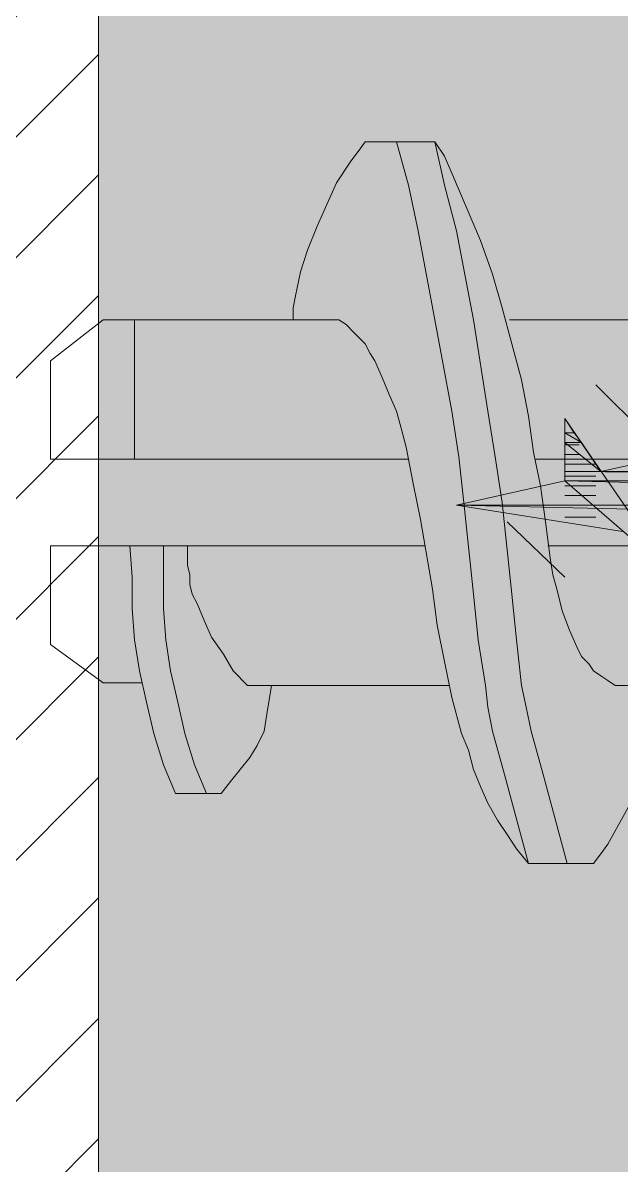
# Model space of a CAD drawing. Header units: millimetres. Extents: x 2518 to 53621, y 2061 to 18648.
# Drawn here: x 25689 to 26216, y 8827 to 9832 of the extents above; entities that cross this region are included whole.
import ezdxf

# ---------------------------------------------------------------- set-up
doc = ezdxf.new("R2010")
doc.units = ezdxf.units.MM
for name, color, linetype, lineweight in [('A-DETL', 7, 'Continuous', 9), ('A-DETL-6', 7, 'Continuous', 5), ('A-DETL-GENF', 7, 'Continuous', 9)]:
    doc.layers.add(name, color=color, linetype=linetype, lineweight=lineweight)
doc.layers.add('A-DETL-GENF-1', color=7, linetype='Continuous', lineweight=9, true_color=0xd2d2d2)

msp = doc.modelspace()

# ---------------------------------------------------------------- hatches: boundary and pattern name
at = {"layer": 'A-DETL-GENF'}
h = msp.add_hatch(dxfattribs=at)
h.set_pattern_fill('FP_13', color=256, style=0, pattern_type=2)
h.set_pattern_definition([(45, (18390.64, 0), (-53.033, 53.033), [])])
h.paths.add_polyline_path([(25634.2271, 8156.6045), (25755.2741, 8156.6045), (25755.2741, 13780.5878), (25475.8741, 13780.5878), (25475.8741, 8156.6045)])
at = {"layer": 'A-DETL-GENF-1'}
h = msp.add_hatch(dxfattribs=at)
h.set_pattern_fill('FP_9', color=256, style=0, pattern_type=2)
h.set_pattern_definition([(0, (18390.643, 0), (60.96, 15.24), [5.029, -40.691, 5.029, -40.691, -243.84]), (0, (18390.643, 0), (60.96, 15.24), [-91.44, 5.029, -86.411, 5.029, -40.691, -106.68]), (0, (18390.643, 0), (60.96, 15.24), [-228.6, 5.029, -25.451, 5.029, -71.171]), (120, (18413.503, 7.62), (-43.678227, 45.172909), [5.029, -40.691, 5.029, -40.691, -243.84]), (120, (18413.503, 7.62), (-43.678227, 45.172909), [-91.44, 5.029, -86.411, 5.029, -40.691, -106.68]), (120, (18413.503, 7.62), (-43.678227, 45.172909), [-228.6, 5.029, -25.451, 5.029, -71.171]), (240, (18421.123, 38.1), (-17.281773, -60.412909), [5.029, -40.691, 5.029, -40.691, -243.84]), (240, (18421.123, 38.1), (-17.281773, -60.412909), [-91.44, 5.029, -86.411, 5.029, -40.691, -106.68]), (240, (18421.123, 38.1), (-17.281773, -60.412909), [-228.6, 5.029, -25.451, 5.029, -71.171])])
h.paths.add_polyline_path([(25755.2741, 8156.6045), (26881.3408, 8156.6045), (26881.3408, 13780.5878), (25755.2741, 13780.5878), (25755.2741, 9352.5212)])

# ---------------------------------------------------------------- linework, layer by layer
at = {"layer": 'A-DETL'}
msp.add_line((25755.2741, 8156.6045), (25755.2741, 13780.5878), dxfattribs=at)
at = {"layer": 'A-DETL-6'}
for p, q in [((25990.2241, 9727.1712), (25983.8741, 9718.7045)), ((26051.6075, 9727.1712), (25990.2241, 9727.1712)), ((26017.7408, 9727.1712), (26028.3241, 9689.0712)), ((26060.0741, 9714.4712), (26051.6075, 9727.1712)), ((26051.6075, 9727.1712), (26060.0741, 9689.0712)), ((25983.8741, 9718.7045), (25977.5241, 9710.2378)), ((26066.4241, 9699.6545), (26060.0741, 9714.4712)), ((25977.5241, 9710.2378), (25964.8241, 9691.1878)), ((26079.1241, 9670.0212), (26066.4241, 9699.6545)), ((25964.8241, 9691.1878), (25956.3575, 9672.1378)), ((26028.3241, 9689.0712), (26036.7908, 9648.8545)), ((26060.0741, 9689.0712), (26070.6575, 9648.8545)), ((25956.3575, 9672.1378), (25947.8908, 9653.0878)), ((26091.8241, 9640.3878), (26079.1241, 9670.0212)), ((25947.8908, 9653.0878), (25939.4241, 9631.9212)), ((26036.7908, 9648.8545), (26051.6075, 9570.5378)), ((26070.6575, 9648.8545), (26085.4741, 9570.5378)), ((25939.4241, 9631.9212), (25933.0741, 9612.8712)), ((26102.4075, 9610.7545), (26091.8241, 9640.3878)), ((25933.0741, 9612.8712), (25928.8408, 9591.7045)), ((26110.8741, 9581.1212), (26102.4075, 9610.7545)), ((25928.8408, 9591.7045), (25926.7241, 9581.1212)), ((25926.7241, 9581.1212), (25926.7241, 9570.5378)), ((26119.3408, 9549.3712), (26110.8741, 9581.1212)), ((25759.5075, 9570.5378), (25712.9408, 9534.5545)), ((25966.9408, 9570.5378), (25759.5075, 9570.5378)), ((25787.0241, 9570.5378), (25787.0241, 9447.7712)), ((25973.2908, 9566.3045), (25966.9408, 9570.5378)), ((25979.6408, 9559.9545), (25973.2908, 9566.3045)), ((26051.6075, 9570.5378), (26066.4241, 9490.1045)), ((26085.4741, 9570.5378), (26098.1741, 9490.1045)), ((26256.9241, 9570.5378), (26117.2241, 9570.5378)), ((25983.8741, 9555.7212), (25979.6408, 9559.9545)), ((25990.2241, 9549.3712), (25983.8741, 9555.7212)), ((25994.4575, 9540.9045), (25990.2241, 9549.3712)), ((26127.8075, 9517.6212), (26119.3408, 9549.3712)), ((25712.9408, 9534.5545), (25712.9408, 9447.7712)), ((25998.6908, 9534.5545), (25994.4575, 9540.9045)), ((26005.0408, 9519.7378), (25998.6908, 9534.5545)), ((26011.3908, 9504.9212), (26005.0408, 9519.7378)), ((26134.1575, 9485.8712), (26127.8075, 9517.6212)), ((26314.0741, 9392.7378), (26193.4241, 9513.3878)), ((26017.7408, 9490.1045), (26011.3908, 9504.9212)), ((26021.9741, 9475.2878), (26017.7408, 9490.1045)), ((26066.4241, 9490.1045), (26072.7741, 9449.8878)), ((26098.1741, 9490.1045), (26104.5241, 9449.8878)), ((26138.3908, 9454.1212), (26134.1575, 9485.8712)), ((26259.0408, 9348.2878), (26165.9075, 9483.7545)), ((26165.9075, 9483.7545), (26165.9075, 9428.7212)), ((26165.9075, 9471.0545), (26165.9075, 9483.7545)), ((26165.9075, 9483.7545), (26174.3741, 9471.0545)), ((26197.6575, 9437.1878), (26165.9075, 9483.7545)), ((26165.9075, 9483.7545), (26165.9075, 9428.7212)), ((26026.2075, 9458.3545), (26021.9741, 9475.2878)), ((26174.3741, 9471.0545), (26165.9075, 9471.0545)), ((26165.9075, 9471.0545), (26180.7241, 9462.5878)), ((26165.9075, 9462.5878), (26165.9075, 9471.0545)), ((26165.9075, 9471.0545), (26180.7241, 9462.5878)), ((26174.3741, 9471.0545), (26165.9075, 9471.0545)), ((26180.7241, 9462.5878), (26174.3741, 9471.0545)), ((26197.6575, 9437.1878), (26165.9075, 9462.5878)), ((26165.9075, 9462.5878), (26165.9075, 9437.1878)), ((26197.6575, 9437.1878), (26165.9075, 9462.5878)), ((26165.9075, 9462.5878), (26180.7241, 9462.5878)), ((26180.7241, 9462.5878), (26165.9075, 9462.5878)), ((26180.7241, 9462.5878), (26197.6575, 9437.1878)), ((26316.1908, 9462.5878), (26197.6575, 9437.1878)), ((26197.6575, 9437.1878), (26316.1908, 9462.5878)), ((26316.1908, 9462.5878), (26197.6575, 9437.1878)), ((26032.5575, 9426.6045), (26026.2075, 9458.3545)), ((26144.7408, 9424.4878), (26138.3908, 9454.1212)), ((26178.6075, 9460.4712), (26165.9075, 9460.4712)), ((26178.6075, 9452.0045), (26165.9075, 9452.0045)), ((25712.9408, 9447.7712), (26028.3241, 9447.7712)), ((26072.7741, 9449.8878), (26077.0075, 9409.6712)), ((26104.5241, 9449.8878), (26110.8741, 9409.6712)), ((26140.5075, 9447.7712), (26320.4241, 9447.7712)), ((26178.6075, 9443.5378), (26165.9075, 9443.5378)), ((26193.5564, 9443.5378), (26178.6075, 9443.5378)), ((27069.7241, 9428.7212), (26165.9075, 9437.1878)), ((26165.9075, 9437.1878), (26165.9075, 9428.7212)), ((27069.7241, 9428.7212), (26165.9075, 9437.1878)), ((26165.9075, 9437.1878), (27069.7241, 9437.1878)), ((26165.9075, 9437.1878), (26197.6575, 9437.1878)), ((26178.6075, 9432.9545), (26165.9075, 9432.9545)), ((26193.4241, 9432.9545), (26178.6075, 9432.9545)), ((26197.6575, 9437.1878), (27069.7241, 9437.1878)), ((26038.9075, 9394.8545), (26032.5575, 9426.6045)), ((26070.6575, 9407.5545), (26165.9075, 9428.7212)), ((26070.6575, 9407.5545), (26165.9075, 9428.7212)), ((26165.9075, 9428.7212), (26070.6575, 9407.5545)), ((26148.9741, 9392.7378), (26144.7408, 9424.4878)), ((26165.9075, 9428.7212), (26259.0408, 9348.2878)), ((27069.7241, 9407.5545), (26165.9075, 9428.7212)), ((26165.9075, 9428.7212), (27069.7241, 9428.7212)), ((26165.9075, 9428.7212), (27069.7241, 9407.5545)), ((26165.9075, 9428.7212), (27069.7241, 9428.7212)), ((26178.6075, 9424.4878), (26165.9075, 9424.4878)), ((26193.4241, 9424.4878), (26178.6075, 9424.4878)), ((26178.6075, 9416.0212), (26165.9075, 9416.0212)), ((26193.4241, 9416.0212), (26178.6075, 9416.0212)), ((27069.7241, 9384.2712), (26070.6575, 9407.5545)), ((26070.6575, 9407.5545), (27069.7241, 9407.5545)), ((26216.7075, 9384.2712), (26070.6575, 9407.5545)), ((26070.6575, 9407.5545), (27069.7241, 9384.2712)), ((26216.7075, 9384.2712), (26070.6575, 9407.5545)), ((27069.7241, 9407.5545), (26070.6575, 9407.5545)), ((26070.6575, 9407.5545), (26216.7075, 9384.2712)), ((26077.0075, 9409.6712), (26085.4741, 9329.2378)), ((26110.8741, 9409.6712), (26119.3408, 9329.2378)), ((26178.6075, 9407.5545), (26165.9075, 9407.5545)), ((26193.4241, 9407.5545), (26178.6075, 9407.5545)), ((26049.4908, 9333.4712), (26038.9075, 9394.8545)), ((26165.9075, 9344.0545), (26115.1075, 9392.7378)), ((26153.2075, 9360.9878), (26148.9741, 9392.7378)), ((26178.6075, 9396.9712), (26165.9075, 9396.9712)), ((26193.4241, 9396.9712), (26178.6075, 9396.9712)), ((25712.9408, 9284.7878), (25712.9408, 9371.5712)), ((25712.9408, 9371.5712), (26043.1408, 9371.5712)), ((25784.9075, 9344.0545), (25782.7908, 9371.5712)), ((25812.4241, 9344.0545), (25812.4241, 9371.5712)), ((25833.5908, 9354.6378), (25833.5908, 9371.5712)), ((26333.1241, 9371.5712), (26151.0908, 9371.5712)), ((26178.6075, 9371.5712), (26165.9075, 9371.5712)), ((26193.4241, 9371.5712), (26178.6075, 9371.5712)), ((26155.3241, 9346.1712), (26153.2075, 9360.9878)), ((25835.7075, 9346.1712), (25833.5908, 9354.6378)), ((25784.9075, 9316.5378), (25784.9075, 9344.0545)), ((25812.4241, 9316.5378), (25812.4241, 9344.0545)), ((25835.7075, 9337.7045), (25835.7075, 9346.1712)), ((26159.5575, 9331.3545), (26155.3241, 9346.1712)), ((25837.8241, 9329.2378), (25835.7075, 9337.7045)), ((26053.7241, 9301.7212), (26049.4908, 9333.4712)), ((26163.7908, 9314.4212), (26159.5575, 9331.3545)), ((25842.0575, 9320.7712), (25837.8241, 9329.2378)), ((25848.4075, 9305.9545), (25842.0575, 9320.7712)), ((26085.4741, 9329.2378), (26089.7075, 9289.0212)), ((26119.3408, 9329.2378), (26123.5741, 9289.0212)), ((25787.0241, 9289.0212), (25784.9075, 9316.5378)), ((25814.5408, 9289.0212), (25812.4241, 9316.5378)), ((26170.1408, 9297.4878), (26163.7908, 9314.4212)), ((25854.7575, 9291.1378), (25848.4075, 9305.9545)), ((26060.0741, 9269.9712), (26053.7241, 9301.7212)), ((25865.3408, 9276.3212), (25854.7575, 9291.1378)), ((26176.4908, 9282.6712), (26170.1408, 9297.4878)), ((25759.5075, 9250.9212), (25712.9408, 9284.7878)), ((25791.2575, 9261.5045), (25787.0241, 9289.0212)), ((25818.7741, 9261.5045), (25814.5408, 9289.0212)), ((26089.7075, 9289.0212), (26096.0575, 9248.8045)), ((26123.5741, 9289.0212), (26127.8075, 9248.8045)), ((26180.7241, 9274.2045), (26176.4908, 9282.6712)), ((25873.8075, 9261.5045), (25865.3408, 9276.3212)), ((26066.4241, 9238.2212), (26060.0741, 9269.9712)), ((26187.0741, 9267.8545), (26180.7241, 9274.2045)), ((25797.6075, 9233.9878), (25791.2575, 9261.5045)), ((25825.1241, 9233.9878), (25818.7741, 9261.5045)), ((25886.5075, 9248.8045), (25873.8075, 9261.5045)), ((26191.3075, 9261.5045), (26187.0741, 9267.8545)), ((26197.6575, 9257.2712), (26191.3075, 9261.5045)), ((25793.3741, 9250.9212), (25759.5075, 9250.9212)), ((26204.0075, 9253.0378), (26197.6575, 9257.2712)), ((26210.3575, 9248.8045), (26204.0075, 9253.0378)), ((26064.3075, 9248.8045), (25886.5075, 9248.8045)), ((25907.6741, 9248.8045), (25905.5575, 9236.1045)), ((26096.0575, 9248.8045), (26098.1741, 9229.7545)), ((26127.8075, 9248.8045), (26132.0408, 9229.7545)), ((26354.2908, 9248.8045), (26210.3575, 9248.8045)), ((25803.9575, 9206.4712), (25797.6075, 9233.9878)), ((25831.4741, 9206.4712), (25825.1241, 9233.9878)), ((25905.5575, 9236.1045), (25903.4408, 9223.4045)), ((26074.8908, 9206.4712), (26066.4241, 9238.2212)), ((26098.1741, 9229.7545), (26102.4075, 9208.5878)), ((26132.0408, 9229.7545), (26136.2741, 9208.5878)), ((25903.4408, 9223.4045), (25901.3241, 9208.5878)), ((25812.4241, 9178.9545), (25803.9575, 9206.4712)), ((25839.9408, 9178.9545), (25831.4741, 9206.4712)), ((25901.3241, 9208.5878), (25894.9741, 9195.8878)), ((26081.2408, 9191.6545), (26074.8908, 9206.4712)), ((26102.4075, 9208.5878), (26112.9908, 9170.4878)), ((26136.2741, 9208.5878), (26146.8575, 9170.4878)), ((25894.9741, 9195.8878), (25888.6241, 9185.3045)), ((26085.4741, 9174.7212), (26081.2408, 9191.6545)), ((25888.6241, 9185.3045), (25880.1575, 9174.7212)), ((25823.0075, 9153.5545), (25812.4241, 9178.9545)), ((25850.5241, 9153.5545), (25839.9408, 9178.9545)), ((25880.1575, 9174.7212), (25871.6908, 9164.1378)), ((26091.8241, 9159.9045), (26085.4741, 9174.7212)), ((26112.9908, 9170.4878), (26134.1575, 9092.1712)), ((26146.8575, 9170.4878), (26168.0241, 9092.1712)), ((25871.6908, 9164.1378), (25863.2241, 9153.5545)), ((26098.1741, 9145.0878), (26091.8241, 9159.9045)), ((25863.2241, 9153.5545), (25823.0075, 9153.5545)), ((26106.6408, 9130.2712), (26098.1741, 9145.0878)), ((26225.1741, 9147.2045), (26214.5908, 9128.1545)), ((26115.1075, 9117.5712), (26106.6408, 9130.2712)), ((26214.5908, 9128.1545), (26204.0075, 9109.1045)), ((26123.5741, 9104.8712), (26115.1075, 9117.5712)), ((26204.0075, 9109.1045), (26197.6575, 9100.6378)), ((26134.1575, 9092.1712), (26123.5741, 9104.8712)), ((26197.6575, 9100.6378), (26191.3075, 9092.1712)), ((26191.3075, 9092.1712), (26134.1575, 9092.1712))]:
    msp.add_line(p, q, dxfattribs=at)

doc.saveas('drawing.dxf')
